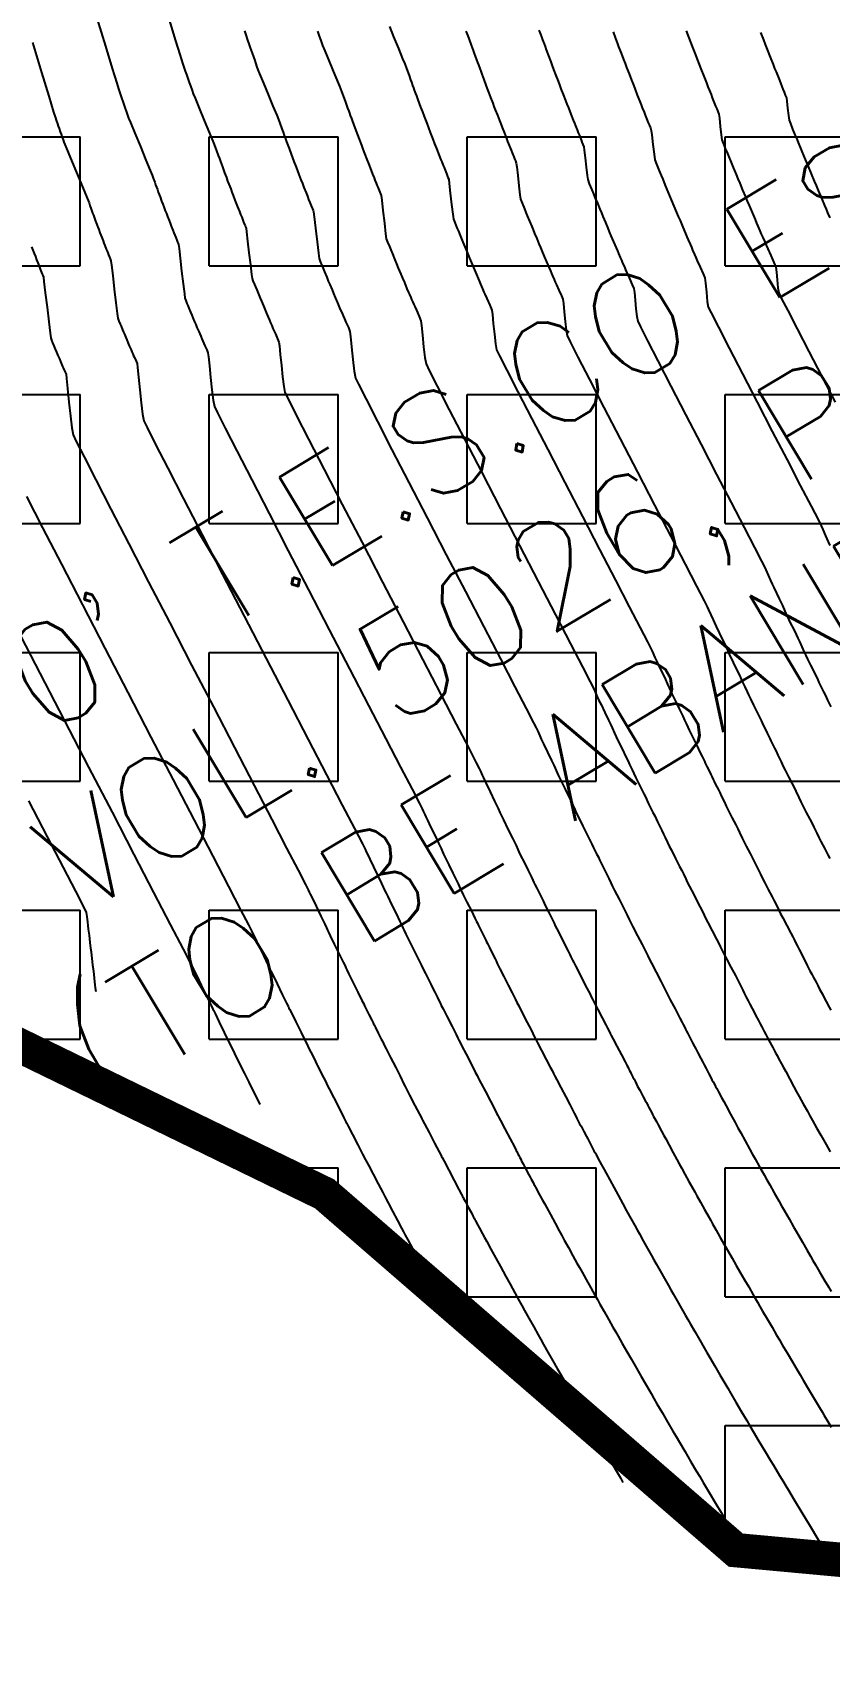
# Model space of a CAD drawing. Header units: feet. Extents: x 23 to 2149517, y -26 to 355304.
# Drawn here: x 2137437.8 to 2137484.2, y 340414.6 to 340509.5 of the extents above; entities that cross this region are included whole.
import ezdxf

# ---------------------------------------------------------------- set-up
doc = ezdxf.new("R2010")
doc.units = ezdxf.units.FT
doc.header["$MEASUREMENT"] = 0
for name, color, linetype in [('A-EC-CURLEX-MATTING', 6, 'Continuous'), ('A-EC-SILT-FENCE', 4, 'SILT_FENCE'), ('C-TOPO-MAJR-N', 7, 'Continuous'), ('C-TOPO-MINR-N', 2, 'Continuous'), ('xhpc023-pav$0$A-PV-BC', 2, 'Continuous'), ('xhpc023-pt$0$V-PROP-RWAY-N', 7, 'Continuous'), ('xhpc023-pt$0$xHPC007pt_PHASE1A$0$V-ADJC-E', 6, 'Continuous')]:
    doc.layers.add(name, color=color, linetype=linetype)
doc.styles.get("Standard").update_dxf_attribs({"font": 'arial.ttf'})
doc.styles.add('xhpc023-pt$0$L60', font='simplex', dxfattribs={"height": 6})
doc.linetypes.add('SILT_FENCE', pattern='A,0.5,-0.1,["SF",Standard,S=0.1,R=0,X=-0.1,Y=-0.05],-0.1', length=0.7)

# ---------------------------------------------------------------- blocks, each defined once
blk = doc.blocks.new('xhpc023-pav')
at = {"layer": 'xhpc023-pav$0$A-PV-BC'}
blk.add_arc((2138085.448, 340781.127), 618.5, 189.308696, 218.608714, dxfattribs=at)
blk = doc.blocks.new('xhpc023-pt')
at = {"layer": 'xhpc023-pt$0$V-PROP-RWAY-N'}
blk.add_arc((2138085.362, 340747.681), 625, 187.589997, 218.608714, dxfattribs=at)
at = {"layer": 'xhpc023-pt$0$xHPC007pt_PHASE1A$0$V-ADJC-E', "insert": (2137463.98, 340490.732), "char_height": 6, "width": 156.79737, "attachment_point": 2, "rotation": 30.92726, "style": 'xhpc023-pt$0$L60'}
blk.add_mtext("10' T.E.S.CO ESMT. \\PVOL. 5026, PG 99\\P(TO BE ABANDONED)", dxfattribs=at)

msp = doc.modelspace()

# ---------------------------------------------------------------- block references
at = {"layer": 'A-EC-CURLEX-MATTING'}
msp.add_blockref('xhpc023-pt', (0, 0), dxfattribs=at)

# ---------------------------------------------------------------- next in the draw order: hatches: boundary and pattern name
h = msp.add_hatch(dxfattribs=at)
h.set_pattern_fill('SQUARE', color=256, scale=60)
h.set_pattern_definition([(0, (-6.905, -4.04), (0, 7.5), [7.5, -7.5]), (90, (-6.905, -4.04), (-7.5, 5e-16), [7.5, -7.5])])
edge = h.paths.add_edge_path()
edge.add_arc((2138044.92, 340728.888), 582.55, 186.445842, 221.755021, ccw=False)
edge.add_arc((2136881.465, 340563.607), 593.06, 9.695913, 28.023751)
edge.add_line((2137404.99, 340842.248), (2137360.887, 340917.634))
edge.add_arc((2137447.708, 341046.588), 155.457, 211.20002, 236.04866, ccw=False)
edge.add_line((2137314.735, 340966.056), (2137301.641, 340964.695))
edge.add_line((2137301.641, 340964.695), (2137293.912, 340952.908))
edge.add_line((2137293.912, 340952.908), (2137303.613, 340937.493))
edge.add_line((2137303.613, 340937.493), (2137345.99, 340840.887))
edge.add_line((2137345.99, 340840.887), (2137331.35, 340808.337))
edge.add_line((2137331.35, 340808.337), (2137355.481, 340807.848))
edge.add_line((2137355.481, 340807.848), (2137372.696, 340756.316))
edge.add_line((2137372.696, 340756.316), (2137351.027, 340683.383))
edge.add_line((2137351.027, 340683.383), (2137357.983, 340661.33))
edge.add_line((2137357.983, 340661.33), (2137454.597, 340604.082))
edge.add_line((2137454.597, 340604.082), (2137415.547, 340530.507))
edge.add_line((2137415.547, 340530.507), (2137390.499, 340493.752))
edge.add_line((2137390.499, 340493.752), (2137422.027, 340493.4))
edge.add_line((2137422.027, 340493.4), (2137396.265, 340470.455))
edge.add_line((2137396.265, 340470.455), (2137454.81, 340441.952))
edge.add_line((2137454.81, 340441.952), (2137478.721, 340421.222))
edge.add_line((2137478.721, 340421.222), (2137537.813, 340413.158))
edge.add_line((2137537.813, 340413.158), (2137543.89, 340415.228))
edge.add_line((2137543.89, 340415.228), (2137550.004, 340414.643))
edge.add_line((2137550.004, 340414.643), (2137577.55, 340364.916))
edge.add_line((2137577.55, 340364.916), (2137601.618, 340330.661))
edge.add_line((2137601.618, 340330.661), (2137610.339, 340340.941))

# ---------------------------------------------------------------- next in the draw order: linework, layer by layer
msp.add_lwpolyline([(2137396.265, 340470.455), (2137454.81, 340441.952), (2137478.721, 340421.222), (2137537.813, 340413.158), (2137543.89, 340415.228), (2137550.004, 340414.643), (2137577.55, 340364.916), (2137601.618, 340330.661), (2137610.339, 340340.941, -0.155296), (2137466.053, 340663.489, 0.080141), (2137404.99, 340842.248)], format="xyb", dxfattribs=at)
at = {"layer": 'A-EC-SILT-FENCE', "const_width": 2}
msp.add_lwpolyline([(2137396.265, 340470.455), (2137454.81, 340441.952), (2137478.721, 340421.222), (2137550.004, 340414.643), (2137577.55, 340364.916), (2137601.618, 340330.661)], dxfattribs=at)
at = {"layer": 'C-TOPO-MAJR-N', "color": 7, "linetype": 'Continuous', "lineweight": -3}
for points, elevation in [([(2137458.576, 340509.883), (2137458.82, 340509.292), (2137459.106, 340508.602), (2137459.35, 340508.012), (2137459.469, 340507.721), (2137459.573, 340507.437), (2137459.72, 340507.027), (2137459.807, 340506.783), (2137459.856, 340506.648), (2137459.928, 340506.451), (2137459.978, 340506.316), (2137460.027, 340506.181), (2137460.1, 340505.983), (2137460.15, 340505.848), (2137460.24, 340505.607), (2137460.392, 340505.199), (2137460.498, 340504.916), (2137460.599, 340504.647), (2137460.748, 340504.254), (2137460.85, 340503.986), (2137460.954, 340503.718), (2137461.105, 340503.326), (2137461.208, 340503.058), (2137461.318, 340502.777), (2137461.477, 340502.372), (2137461.571, 340502.132), (2137461.624, 340501.999), (2137461.702, 340501.804), (2137461.755, 340501.67), (2137461.812, 340501.528), (2137461.893, 340501.324), (2137461.94, 340501.208), (2137461.984, 340501.1), (2137462.027, 340500.991), (2137462.056, 340500.751), (2137462.119, 340500.195), (2137462.196, 340499.528), (2137462.265, 340498.954), (2137462.303, 340498.678), (2137462.379, 340498.473), (2137462.503, 340498.176), (2137462.588, 340497.974), (2137462.692, 340497.721), (2137462.855, 340497.326), (2137462.967, 340497.053), (2137463.078, 340496.788), (2137463.24, 340496.4), (2137463.351, 340496.134), (2137463.469, 340495.856), (2137463.64, 340495.455), (2137463.741, 340495.217), (2137463.798, 340495.085), (2137463.881, 340494.891), (2137463.938, 340494.759), (2137463.995, 340494.627), (2137464.079, 340494.433), (2137464.136, 340494.301), (2137464.244, 340494.065), (2137464.423, 340493.667), (2137464.536, 340493.386), (2137464.57, 340493.125), (2137464.622, 340492.602), (2137464.686, 340491.978), (2137464.752, 340491.415), (2137464.812, 340491.075), (2137464.979, 340490.728), (2137465.408, 340489.882), (2137466.05, 340488.63), (2137466.858, 340487.061), (2137467.785, 340485.267), (2137468.783, 340483.34), (2137469.804, 340481.37), (2137470.8, 340479.45), (2137471.724, 340477.669), (2137472.529, 340476.119), (2137473.166, 340474.892), (2137473.588, 340474.079), (2137473.748, 340473.77), (2137473.857, 340473.526), (2137474.015, 340473.168), (2137474.124, 340472.923), (2137474.235, 340472.692), (2137474.433, 340472.284), (2137474.63, 340471.877), (2137474.741, 340471.646), (2137474.85, 340471.406), (2137475.008, 340471.054), (2137475.117, 340470.814), (2137475.23, 340470.581), (2137475.432, 340470.17), (2137475.634, 340469.758), (2137475.747, 340469.527), (2137475.855, 340469.291), (2137476.012, 340468.945), (2137476.121, 340468.709), (2137476.24, 340468.468), (2137476.453, 340468.04), (2137476.66, 340467.622), (2137476.765, 340467.412), (2137476.818, 340467.296), (2137476.897, 340467.126), (2137476.95, 340467.01), (2137477.041, 340466.829), (2137477.188, 340466.538), (2137477.278, 340466.356), (2137477.332, 340466.242), (2137477.41, 340466.073), (2137477.464, 340465.958), (2137477.551, 340465.784), (2137477.696, 340465.499), (2137477.795, 340465.302), (2137477.899, 340465.081), (2137478.057, 340464.745), (2137478.166, 340464.514), (2137478.286, 340464.278), (2137478.502, 340463.854), (2137478.719, 340463.43), (2137478.838, 340463.196), (2137478.945, 340462.973), (2137479.1, 340462.646), (2137479.207, 340462.423), (2137479.329, 340462.186), (2137479.55, 340461.758), (2137479.772, 340461.33), (2137479.893, 340461.094), (2137479.999, 340460.876), (2137480.154, 340460.555), (2137480.26, 340460.337), (2137480.384, 340460.099), (2137480.611, 340459.666), (2137480.838, 340459.234), (2137480.961, 340458.997), (2137481.066, 340458.783), (2137481.22, 340458.47), (2137481.326, 340458.256), (2137481.455, 340458.01), (2137481.693, 340457.562), (2137481.926, 340457.122), (2137482.041, 340456.905), (2137482.132, 340456.724), (2137482.222, 340456.542), (2137482.312, 340456.361), (2137482.403, 340456.179), (2137482.498, 340455.991), (2137482.658, 340455.674), (2137482.77, 340455.454), (2137482.878, 340455.243), (2137483.035, 340454.936), (2137483.141, 340454.73), (2137483.242, 340454.541), (2137483.391, 340454.264), (2137483.492, 340454.075), (2137483.598, 340453.871), (2137483.757, 340453.565), (2137483.866, 340453.356), (2137483.98, 340453.138), (2137484.146, 340452.824), (2137484.244, 340452.638)], 560), ([(2137437.819, 340508.947), (2137438.348, 340507.214), (2137438.771, 340505.829), (2137439.053, 340504.907), (2137439.158, 340504.564), (2137439.204, 340504.428), (2137439.273, 340504.228), (2137439.319, 340504.092), (2137439.367, 340503.956), (2137439.436, 340503.757), (2137439.483, 340503.621), (2137439.531, 340503.485), (2137439.601, 340503.287), (2137439.649, 340503.151), (2137439.764, 340502.872), (2137440.033, 340502.22), (2137440.379, 340501.382), (2137440.725, 340500.545), (2137440.994, 340499.893), (2137441.109, 340499.614), (2137441.161, 340499.47), (2137441.235, 340499.263), (2137441.278, 340499.145), (2137441.32, 340499.028), (2137441.363, 340498.911), (2137441.406, 340498.794), (2137441.449, 340498.678), (2137441.493, 340498.56), (2137441.569, 340498.355), (2137441.623, 340498.211), (2137441.674, 340498.077), (2137441.748, 340497.881), (2137441.799, 340497.746), (2137441.851, 340497.612), (2137441.926, 340497.416), (2137441.978, 340497.282), (2137442.034, 340497.14), (2137442.114, 340496.936), (2137442.16, 340496.819), (2137442.206, 340496.704), (2137442.252, 340496.588), (2137442.3, 340496.466), (2137442.344, 340496.358), (2137442.366, 340496.303), (2137442.388, 340496.249), (2137442.417, 340496.003), (2137442.488, 340495.393), (2137442.582, 340494.599), (2137442.676, 340493.801), (2137442.751, 340493.181), (2137442.784, 340492.917), (2137442.853, 340492.741), (2137442.927, 340492.565), (2137442.979, 340492.439), (2137443.061, 340492.241), (2137443.117, 340492.105), (2137443.172, 340491.972), (2137443.253, 340491.778), (2137443.309, 340491.645), (2137443.369, 340491.504), (2137443.454, 340491.302), (2137443.504, 340491.187), (2137443.553, 340491.072), (2137443.602, 340490.958), (2137443.652, 340490.843), (2137443.701, 340490.729), (2137443.754, 340490.614), (2137443.844, 340490.413), (2137443.901, 340490.271), (2137443.928, 340490.032), (2137443.983, 340489.473), (2137444.058, 340488.74), (2137444.142, 340487.977), (2137444.225, 340487.329), (2137444.298, 340486.94), (2137444.484, 340486.55), (2137444.961, 340485.605), (2137445.684, 340484.191), (2137446.608, 340482.393), (2137447.688, 340480.3), (2137448.879, 340477.996), (2137450.136, 340475.568), (2137451.415, 340473.101), (2137452.669, 340470.683), (2137453.854, 340468.399), (2137454.926, 340466.335), (2137455.838, 340464.577), (2137456.547, 340463.213), (2137457.007, 340462.327), (2137457.174, 340462.006), (2137457.255, 340461.824), (2137457.336, 340461.641), (2137457.435, 340461.436), (2137457.652, 340460.986), (2137457.909, 340460.455), (2137458.126, 340460.006), (2137458.225, 340459.802), (2137458.303, 340459.628), (2137458.381, 340459.455), (2137458.482, 340459.249), (2137458.704, 340458.795), (2137458.967, 340458.259), (2137459.189, 340457.806), (2137459.289, 340457.601), (2137459.364, 340457.437), (2137459.439, 340457.274), (2137459.543, 340457.064), (2137459.773, 340456.6), (2137460.044, 340456.054), (2137460.27, 340455.598), (2137460.367, 340455.404), (2137460.402, 340455.327), (2137460.438, 340455.25), (2137460.513, 340455.1), (2137460.674, 340454.778), (2137460.835, 340454.457), (2137460.91, 340454.307), (2137460.945, 340454.233), (2137460.98, 340454.158), (2137461.054, 340454.011), (2137461.214, 340453.695), (2137461.376, 340453.373), (2137461.457, 340453.211), (2137461.525, 340453.067), (2137461.593, 340452.923), (2137461.699, 340452.715), (2137461.937, 340452.248), (2137462.219, 340451.695), (2137462.457, 340451.229), (2137462.562, 340451.022), (2137462.626, 340450.889), (2137462.69, 340450.755), (2137462.797, 340450.546), (2137463.041, 340450.074), (2137463.329, 340449.515), (2137463.572, 340449.044), (2137463.679, 340448.838), (2137463.739, 340448.714), (2137463.799, 340448.59), (2137463.908, 340448.381), (2137464.158, 340447.904), (2137464.453, 340447.339), (2137464.702, 340446.864), (2137464.81, 340446.657), (2137464.866, 340446.543), (2137464.922, 340446.43), (2137465.033, 340446.219), (2137465.29, 340445.735), (2137465.593, 340445.162), (2137465.847, 340444.682), (2137465.955, 340444.48), (2137465.98, 340444.428), (2137466.006, 340444.377), (2137466.031, 340444.325), (2137466.057, 340444.274), (2137466.106, 340444.177), (2137466.161, 340444.069), (2137466.214, 340443.966), (2137466.266, 340443.863), (2137466.348, 340443.71), (2137466.52, 340443.389), (2137466.692, 340443.069), (2137466.774, 340442.916), (2137466.825, 340442.817), (2137466.877, 340442.717), (2137466.932, 340442.613), (2137466.981, 340442.519), (2137467.008, 340442.469), (2137467.034, 340442.42), (2137467.061, 340442.37), (2137467.087, 340442.321), (2137467.158, 340442.19), (2137467.315, 340441.899), (2137467.484, 340441.585), (2137467.59, 340441.387), (2137467.709, 340441.17), (2137467.938, 340440.749), (2137468.209, 340440.251), (2137468.454, 340439.8), (2137468.605, 340439.523), (2137468.751, 340439.258), (2137468.986, 340438.831), (2137469.25, 340438.351), (2137469.486, 340437.925), (2137469.632, 340437.66), (2137469.78, 340437.395), (2137470.017, 340436.969), (2137470.285, 340436.49), (2137470.523, 340436.064), (2137470.671, 340435.799), (2137470.82, 340435.535), (2137471.06, 340435.109), (2137471.331, 340434.63), (2137471.572, 340434.204), (2137471.722, 340433.94), (2137471.873, 340433.675), (2137472.116, 340433.25), (2137472.39, 340432.771), (2137472.633, 340432.346), (2137472.785, 340432.081), (2137472.947, 340431.801), (2137473.216, 340431.335), (2137473.521, 340430.807), (2137473.793, 340430.335), (2137473.962, 340430.043), (2137474.14, 340429.737), (2137474.435, 340429.231), (2137474.77, 340428.657), (2137475.068, 340428.146), (2137475.253, 340427.828), (2137475.445, 340427.503), (2137475.758, 340426.971), (2137476.112, 340426.368), (2137476.428, 340425.833), (2137476.624, 340425.5), (2137476.832, 340425.15), (2137477.171, 340424.58), (2137477.547, 340423.948), (2137477.865, 340423.414), (2137478.03, 340423.137)], 555), ([(2137480.169, 340509.529), (2137480.334, 340509.103), (2137480.438, 340508.834), (2137480.549, 340508.552), (2137480.724, 340508.105), (2137480.893, 340507.675), (2137480.983, 340507.445), (2137481.062, 340507.245), (2137481.178, 340506.952), (2137481.258, 340506.752), (2137481.342, 340506.541), (2137481.464, 340506.238), (2137481.535, 340506.059), (2137481.603, 340505.896), (2137481.667, 340505.732), (2137481.69, 340505.532), (2137481.734, 340505.123), (2137481.783, 340504.696), (2137481.821, 340504.439), (2137481.896, 340504.232), (2137482.028, 340503.909), (2137482.164, 340503.586), (2137482.249, 340503.382), (2137482.352, 340503.133), (2137482.527, 340502.708), (2137482.705, 340502.275), (2137482.818, 340502.002), (2137482.929, 340501.735), (2137483.105, 340501.313), (2137483.282, 340500.89), (2137483.394, 340500.624), (2137483.512, 340500.344), (2137483.7, 340499.901), (2137483.881, 340499.475), (2137483.978, 340499.248), (2137484.063, 340499.049), (2137484.188, 340498.759)], 565)]:
    msp.add_lwpolyline(points, dxfattribs=dict(at, elevation=elevation))
at = {"layer": 'C-TOPO-MINR-N', "color": 2, "linetype": 'Continuous', "lineweight": -3}
for points, elevation in [([(2137441.562, 340510.372), (2137442.059, 340508.745), (2137442.457, 340507.444), (2137442.722, 340506.577), (2137442.821, 340506.251), (2137442.877, 340506.087), (2137442.959, 340505.848), (2137443.015, 340505.684), (2137443.072, 340505.521), (2137443.155, 340505.282), (2137443.212, 340505.119), (2137443.269, 340504.956), (2137443.353, 340504.718), (2137443.411, 340504.556), (2137443.52, 340504.289), (2137443.772, 340503.678), (2137444.096, 340502.895), (2137444.419, 340502.113), (2137444.671, 340501.502), (2137444.781, 340501.235), (2137444.843, 340501.064), (2137444.932, 340500.817), (2137444.984, 340500.673), (2137445.035, 340500.532), (2137445.086, 340500.392), (2137445.138, 340500.252), (2137445.189, 340500.112), (2137445.243, 340499.968), (2137445.334, 340499.723), (2137445.398, 340499.552), (2137445.459, 340499.391), (2137445.548, 340499.155), (2137445.61, 340498.994), (2137445.671, 340498.833), (2137445.762, 340498.598), (2137445.824, 340498.438), (2137445.891, 340498.268), (2137445.986, 340498.024), (2137446.042, 340497.882), (2137446.097, 340497.743), (2137446.152, 340497.605), (2137446.211, 340497.457), (2137446.263, 340497.328), (2137446.29, 340497.262), (2137446.316, 340497.197), (2137446.343, 340496.967), (2137446.41, 340496.396), (2137446.497, 340495.652), (2137446.585, 340494.904), (2137446.655, 340494.321), (2137446.688, 340494.069), (2137446.734, 340493.946), (2137446.808, 340493.768), (2137446.86, 340493.647), (2137446.922, 340493.495), (2137447.019, 340493.258), (2137447.087, 340493.095), (2137447.153, 340492.935), (2137447.251, 340492.702), (2137447.317, 340492.543), (2137447.389, 340492.375), (2137447.491, 340492.134), (2137447.551, 340491.993), (2137447.61, 340491.855), (2137447.669, 340491.718), (2137447.729, 340491.581), (2137447.788, 340491.443), (2137447.852, 340491.303), (2137447.96, 340491.063), (2137448.028, 340490.894), (2137448.055, 340490.664), (2137448.107, 340490.138), (2137448.177, 340489.45), (2137448.255, 340488.737), (2137448.333, 340488.131), (2137448.401, 340487.767), (2137448.576, 340487.401), (2137449.023, 340486.514), (2137449.702, 340485.187), (2137450.569, 340483.501), (2137451.582, 340481.537), (2137452.7, 340479.375), (2137453.879, 340477.096), (2137455.079, 340474.781), (2137456.256, 340472.511), (2137457.369, 340470.367), (2137458.375, 340468.429), (2137459.232, 340466.779), (2137459.898, 340465.496), (2137460.331, 340464.663), (2137460.489, 340464.359), (2137460.548, 340464.226), (2137460.634, 340464.031), (2137460.694, 340463.897), (2137460.789, 340463.7), (2137460.992, 340463.28), (2137461.231, 340462.786), (2137461.433, 340462.367), (2137461.528, 340462.171), (2137461.586, 340462.042), (2137461.67, 340461.855), (2137461.728, 340461.727), (2137461.825, 340461.529), (2137462.032, 340461.105), (2137462.277, 340460.606), (2137462.484, 340460.183), (2137462.581, 340459.986), (2137462.637, 340459.863), (2137462.719, 340459.684), (2137462.775, 340459.561), (2137462.875, 340459.358), (2137463.091, 340458.924), (2137463.344, 340458.415), (2137463.555, 340457.99), (2137463.646, 340457.806), (2137463.693, 340457.704), (2137463.74, 340457.602), (2137463.857, 340457.369), (2137464.067, 340456.95), (2137464.184, 340456.717), (2137464.23, 340456.618), (2137464.277, 340456.518), (2137464.391, 340456.292), (2137464.599, 340455.879), (2137464.725, 340455.629), (2137464.778, 340455.517), (2137464.855, 340455.353), (2137464.908, 340455.241), (2137465.01, 340455.041), (2137465.232, 340454.605), (2137465.494, 340454.092), (2137465.715, 340453.657), (2137465.817, 340453.457), (2137465.905, 340453.273), (2137465.993, 340453.088), (2137466.097, 340452.887), (2137466.324, 340452.447), (2137466.592, 340451.928), (2137466.819, 340451.489), (2137466.922, 340451.289), (2137467.007, 340451.114), (2137467.091, 340450.939), (2137467.197, 340450.737), (2137467.429, 340450.293), (2137467.703, 340449.769), (2137467.935, 340449.326), (2137468.04, 340449.125), (2137468.121, 340448.96), (2137468.202, 340448.795), (2137468.311, 340448.589), (2137468.552, 340448.135), (2137468.835, 340447.601), (2137469.071, 340447.155), (2137469.172, 340446.965), (2137469.21, 340446.887), (2137469.249, 340446.81), (2137469.288, 340446.732), (2137469.326, 340446.655), (2137469.399, 340446.512), (2137469.483, 340446.346), (2137469.562, 340446.191), (2137469.641, 340446.037), (2137469.722, 340445.886), (2137469.879, 340445.592), (2137470.037, 340445.298), (2137470.117, 340445.148), (2137470.196, 340444.996), (2137470.275, 340444.845), (2137470.36, 340444.683), (2137470.434, 340444.543), (2137470.474, 340444.467), (2137470.514, 340444.392), (2137470.555, 340444.316), (2137470.595, 340444.241), (2137470.706, 340444.035), (2137470.918, 340443.642), (2137471.067, 340443.365), (2137471.178, 340443.161), (2137471.393, 340442.766), (2137471.647, 340442.298), (2137471.878, 340441.876), (2137472.019, 340441.616), (2137472.156, 340441.367), (2137472.376, 340440.967), (2137472.625, 340440.517), (2137472.845, 340440.117), (2137472.983, 340439.868), (2137473.121, 340439.62), (2137473.344, 340439.22), (2137473.595, 340438.771), (2137473.818, 340438.371), (2137473.957, 340438.123), (2137474.097, 340437.874), (2137474.323, 340437.475), (2137474.577, 340437.026), (2137474.802, 340436.626), (2137474.943, 340436.378), (2137475.085, 340436.13), (2137475.313, 340435.731), (2137475.57, 340435.282), (2137475.798, 340434.883), (2137475.941, 340434.635), (2137476.092, 340434.371), (2137476.344, 340433.935), (2137476.631, 340433.439), (2137476.886, 340432.997), (2137477.045, 340432.723), (2137477.212, 340432.435), (2137477.488, 340431.961), (2137477.802, 340431.422), (2137478.082, 340430.943), (2137478.256, 340430.645), (2137478.436, 340430.339), (2137478.729, 340429.84), (2137479.062, 340429.275), (2137479.358, 340428.773), (2137479.542, 340428.461), (2137479.742, 340428.125), (2137480.071, 340427.572), (2137480.437, 340426.956), (2137480.748, 340426.433), (2137480.91, 340426.161), (2137481.049, 340425.929), (2137481.269, 340425.563), (2137481.488, 340425.196), (2137481.627, 340424.965), (2137481.784, 340424.704), (2137482.124, 340424.143), (2137482.57, 340423.405), (2137483.048, 340422.615), (2137483.483, 340421.896), (2137483.749, 340421.457), (2137483.875, 340421.248), (2137483.916, 340421.181), (2137483.921, 340421.172), (2137483.922, 340421.171), (2137483.925, 340421.166), (2137483.927, 340421.163)], 556), ([(2137445.77, 340510.276), (2137446.142, 340509.059), (2137446.39, 340508.246), (2137446.485, 340507.939), (2137446.549, 340507.747), (2137446.645, 340507.468), (2137446.711, 340507.277), (2137446.777, 340507.086), (2137446.874, 340506.808), (2137446.94, 340506.618), (2137447.007, 340506.427), (2137447.104, 340506.15), (2137447.173, 340505.96), (2137447.277, 340505.706), (2137447.512, 340505.136), (2137447.813, 340504.408), (2137448.114, 340503.68), (2137448.349, 340503.111), (2137448.453, 340502.857), (2137448.526, 340502.658), (2137448.628, 340502.371), (2137448.689, 340502.2), (2137448.749, 340502.037), (2137448.809, 340501.873), (2137448.869, 340501.709), (2137448.929, 340501.546), (2137448.992, 340501.377), (2137449.099, 340501.091), (2137449.173, 340500.893), (2137449.244, 340500.705), (2137449.348, 340500.43), (2137449.42, 340500.242), (2137449.492, 340500.054), (2137449.598, 340499.78), (2137449.67, 340499.593), (2137449.747, 340499.396), (2137449.858, 340499.113), (2137449.924, 340498.945), (2137449.989, 340498.783), (2137450.053, 340498.621), (2137450.122, 340498.447), (2137450.182, 340498.298), (2137450.213, 340498.222), (2137450.244, 340498.145), (2137450.269, 340497.93), (2137450.331, 340497.398), (2137450.412, 340496.705), (2137450.494, 340496.007), (2137450.56, 340495.461), (2137450.592, 340495.222), (2137450.645, 340495.078), (2137450.732, 340494.87), (2137450.792, 340494.729), (2137450.865, 340494.551), (2137450.978, 340494.275), (2137451.057, 340494.084), (2137451.134, 340493.898), (2137451.248, 340493.627), (2137451.326, 340493.441), (2137451.408, 340493.246), (2137451.528, 340492.965), (2137451.599, 340492.799), (2137451.667, 340492.639), (2137451.736, 340492.478), (2137451.806, 340492.318), (2137451.875, 340492.158), (2137451.951, 340491.993), (2137452.076, 340491.713), (2137452.155, 340491.517), (2137452.182, 340491.296), (2137452.231, 340490.802), (2137452.296, 340490.161), (2137452.368, 340489.496), (2137452.44, 340488.933), (2137452.504, 340488.594), (2137452.689, 340488.208), (2137453.163, 340487.27), (2137453.879, 340485.872), (2137454.787, 340484.107), (2137455.839, 340482.069), (2137456.987, 340479.85), (2137458.183, 340477.542), (2137459.377, 340475.239), (2137460.521, 340473.033), (2137461.568, 340471.017), (2137462.467, 340469.285), (2137463.172, 340467.928), (2137463.634, 340467.039), (2137463.803, 340466.712), (2137463.876, 340466.551), (2137463.98, 340466.315), (2137464.051, 340466.154), (2137464.183, 340465.881), (2137464.442, 340465.346), (2137464.7, 340464.812), (2137464.831, 340464.54), (2137464.902, 340464.383), (2137465.004, 340464.155), (2137465.075, 340463.999), (2137465.209, 340463.724), (2137465.474, 340463.184), (2137465.738, 340462.645), (2137465.872, 340462.371), (2137465.941, 340462.22), (2137466.042, 340461.999), (2137466.112, 340461.848), (2137466.208, 340461.653), (2137466.409, 340461.249), (2137466.643, 340460.777), (2137466.839, 340460.382), (2137466.926, 340460.207), (2137466.984, 340460.081), (2137467.043, 340459.954), (2137467.153, 340459.733), (2137467.347, 340459.347), (2137467.457, 340459.127), (2137467.515, 340459.003), (2137467.573, 340458.878), (2137467.681, 340458.665), (2137467.873, 340458.286), (2137467.992, 340458.047), (2137468.059, 340457.907), (2137468.156, 340457.7), (2137468.222, 340457.559), (2137468.32, 340457.367), (2137468.526, 340456.962), (2137468.769, 340456.487), (2137468.975, 340456.083), (2137469.072, 340455.892), (2137469.137, 340455.756), (2137469.232, 340455.558), (2137469.297, 340455.422), (2137469.396, 340455.229), (2137469.607, 340454.82), (2137469.855, 340454.34), (2137470.066, 340453.932), (2137470.165, 340453.74), (2137470.228, 340453.61), (2137470.32, 340453.419), (2137470.384, 340453.289), (2137470.485, 340453.095), (2137470.7, 340452.683), (2137470.954, 340452.197), (2137471.17, 340451.786), (2137471.27, 340451.593), (2137471.332, 340451.468), (2137471.422, 340451.285), (2137471.483, 340451.16), (2137471.588, 340450.962), (2137471.812, 340450.539), (2137472.074, 340450.044), (2137472.294, 340449.629), (2137472.389, 340449.45), (2137472.441, 340449.346), (2137472.492, 340449.243), (2137472.544, 340449.139), (2137472.596, 340449.036), (2137472.648, 340448.933), (2137472.74, 340448.75), (2137472.804, 340448.623), (2137472.865, 340448.504), (2137472.955, 340448.329), (2137473.016, 340448.21), (2137473.138, 340447.982), (2137473.339, 340447.607), (2137473.461, 340447.379), (2137473.522, 340447.262), (2137473.611, 340447.09), (2137473.672, 340446.973), (2137473.738, 340446.848), (2137473.833, 340446.668), (2137473.887, 340446.567), (2137473.941, 340446.465), (2137473.995, 340446.363), (2137474.049, 340446.262), (2137474.103, 340446.16), (2137474.209, 340445.964), (2137474.406, 340445.599), (2137474.544, 340445.343), (2137474.648, 340445.152), (2137474.849, 340444.783), (2137475.086, 340444.346), (2137475.301, 340443.952), (2137475.434, 340443.709), (2137475.561, 340443.476), (2137475.767, 340443.103), (2137475.999, 340442.682), (2137476.205, 340442.309), (2137476.333, 340442.077), (2137476.462, 340441.845), (2137476.671, 340441.471), (2137476.905, 340441.051), (2137477.114, 340440.678), (2137477.243, 340440.446), (2137477.374, 340440.214), (2137477.585, 340439.841), (2137477.822, 340439.421), (2137478.033, 340439.049), (2137478.164, 340438.817), (2137478.297, 340438.585), (2137478.51, 340438.212), (2137478.75, 340437.793), (2137478.963, 340437.42), (2137479.096, 340437.188), (2137479.238, 340436.942), (2137479.473, 340436.534), (2137479.741, 340436.071), (2137479.979, 340435.658), (2137480.128, 340435.402), (2137480.284, 340435.134), (2137480.542, 340434.691), (2137480.835, 340434.188), (2137481.096, 340433.74), (2137481.259, 340433.461), (2137481.426, 340433.176), (2137481.701, 340432.71), (2137482.012, 340432.182), (2137482.288, 340431.713), (2137482.46, 340431.421), (2137482.646, 340431.108), (2137482.954, 340430.591), (2137483.296, 340430.016), (2137483.586, 340429.528), (2137483.738, 340429.273), (2137483.868, 340429.057), (2137484.073, 340428.714), (2137484.278, 340428.372)], 557), ([(2137450.148, 340509.626), (2137450.222, 340509.407), (2137450.331, 340509.088), (2137450.406, 340508.87), (2137450.482, 340508.652), (2137450.592, 340508.334), (2137450.668, 340508.116), (2137450.744, 340507.899), (2137450.856, 340507.581), (2137450.934, 340507.365), (2137451.033, 340507.123), (2137451.251, 340506.594), (2137451.53, 340505.921), (2137451.808, 340505.248), (2137452.026, 340504.719), (2137452.125, 340504.478), (2137452.208, 340504.251), (2137452.326, 340503.923), (2137452.395, 340503.728), (2137452.464, 340503.541), (2137452.532, 340503.354), (2137452.601, 340503.167), (2137452.67, 340502.98), (2137452.742, 340502.787), (2137452.863, 340502.461), (2137452.948, 340502.234), (2137453.029, 340502.019), (2137453.148, 340501.705), (2137453.23, 340501.49), (2137453.312, 340501.276), (2137453.433, 340500.962), (2137453.516, 340500.748), (2137453.604, 340500.523), (2137453.731, 340500.199), (2137453.807, 340500.007), (2137453.88, 340499.822), (2137453.953, 340499.637), (2137454.033, 340499.439), (2137454.101, 340499.268), (2137454.137, 340499.181), (2137454.171, 340499.094), (2137454.205, 340498.813), (2137454.281, 340498.153), (2137454.374, 340497.361), (2137454.454, 340496.685), (2137454.495, 340496.374), (2137454.557, 340496.21), (2137454.656, 340495.972), (2137454.724, 340495.81), (2137454.807, 340495.608), (2137454.937, 340495.292), (2137455.027, 340495.074), (2137455.116, 340494.862), (2137455.245, 340494.551), (2137455.334, 340494.339), (2137455.429, 340494.116), (2137455.565, 340493.795), (2137455.646, 340493.605), (2137455.725, 340493.422), (2137455.803, 340493.239), (2137455.883, 340493.055), (2137455.962, 340492.872), (2137456.048, 340492.683), (2137456.192, 340492.365), (2137456.282, 340492.14), (2137456.317, 340491.852), (2137456.378, 340491.238), (2137456.455, 340490.497), (2137456.535, 340489.826), (2137456.606, 340489.421), (2137456.778, 340489.062), (2137457.22, 340488.19), (2137457.885, 340486.891), (2137458.729, 340485.25), (2137459.707, 340483.355), (2137460.775, 340481.292), (2137461.886, 340479.146), (2137462.997, 340477.005), (2137464.061, 340474.953), (2137465.035, 340473.078), (2137465.872, 340471.465), (2137466.528, 340470.201), (2137466.959, 340469.372), (2137467.118, 340469.065), (2137467.203, 340468.876), (2137467.325, 340468.599), (2137467.409, 340468.41), (2137467.534, 340468.151), (2137467.772, 340467.659), (2137468.01, 340467.167), (2137468.134, 340466.908), (2137468.218, 340466.724), (2137468.339, 340466.455), (2137468.422, 340466.27), (2137468.549, 340466.01), (2137468.793, 340465.513), (2137469.037, 340465.016), (2137469.164, 340464.757), (2137469.246, 340464.577), (2137469.366, 340464.314), (2137469.448, 340464.135), (2137469.58, 340463.867), (2137469.834, 340463.356), (2137470.084, 340462.853), (2137470.205, 340462.609), (2137470.275, 340462.458), (2137470.345, 340462.306), (2137470.45, 340462.098), (2137470.627, 340461.745), (2137470.731, 340461.537), (2137470.801, 340461.388), (2137470.87, 340461.238), (2137470.971, 340461.038), (2137471.146, 340460.692), (2137471.26, 340460.466), (2137471.34, 340460.296), (2137471.457, 340460.047), (2137471.537, 340459.878), (2137471.671, 340459.613), (2137471.933, 340459.101), (2137472.193, 340458.59), (2137472.327, 340458.326), (2137472.406, 340458.162), (2137472.521, 340457.92), (2137472.6, 340457.756), (2137472.737, 340457.49), (2137473.004, 340456.973), (2137473.271, 340456.456), (2137473.408, 340456.192), (2137473.485, 340456.032), (2137473.598, 340455.798), (2137473.676, 340455.638), (2137473.815, 340455.371), (2137474.089, 340454.849), (2137474.362, 340454.327), (2137474.501, 340454.061), (2137474.577, 340453.906), (2137474.688, 340453.68), (2137474.764, 340453.525), (2137474.909, 340453.251), (2137475.193, 340452.715), (2137475.473, 340452.186), (2137475.606, 340451.935), (2137475.671, 340451.805), (2137475.735, 340451.676), (2137475.8, 340451.546), (2137475.865, 340451.417), (2137475.931, 340451.285), (2137476.046, 340451.058), (2137476.126, 340450.9), (2137476.203, 340450.751), (2137476.314, 340450.533), (2137476.391, 340450.384), (2137476.506, 340450.168), (2137476.69, 340449.826), (2137476.805, 340449.611), (2137476.882, 340449.464), (2137476.993, 340449.248), (2137477.07, 340449.101), (2137477.152, 340448.945), (2137477.27, 340448.721), (2137477.339, 340448.59), (2137477.407, 340448.463), (2137477.475, 340448.335), (2137477.543, 340448.208), (2137477.611, 340448.08), (2137477.713, 340447.893), (2137477.894, 340447.556), (2137478.021, 340447.32), (2137478.158, 340447.069), (2137478.414, 340446.599), (2137478.68, 340446.11), (2137478.848, 340445.802), (2137479.009, 340445.508), (2137479.265, 340445.043), (2137479.522, 340444.579), (2137479.684, 340444.285), (2137479.847, 340443.991), (2137480.106, 340443.527), (2137480.366, 340443.063), (2137480.53, 340442.769), (2137480.695, 340442.476), (2137480.957, 340442.012), (2137481.219, 340441.548), (2137481.386, 340441.255), (2137481.553, 340440.962), (2137481.818, 340440.498), (2137482.084, 340440.035), (2137482.252, 340439.742), (2137482.383, 340439.513), (2137482.602, 340439.134), (2137482.851, 340438.703), (2137483.072, 340438.32), (2137483.21, 340438.082), (2137483.355, 340437.832), (2137483.595, 340437.42), (2137483.868, 340436.953), (2137484.111, 340436.536), (2137484.262, 340436.278)], 558), ([(2137454.397, 340509.614), (2137454.482, 340509.37), (2137454.608, 340509.013), (2137454.696, 340508.769), (2137454.823, 340508.459), (2137455.09, 340507.813), (2137455.403, 340507.055), (2137455.67, 340506.409), (2137455.797, 340506.1), (2137455.891, 340505.844), (2137456.023, 340505.475), (2137456.101, 340505.256), (2137456.145, 340505.134), (2137456.21, 340504.956), (2137456.255, 340504.835), (2137456.3, 340504.713), (2137456.365, 340504.536), (2137456.41, 340504.414), (2137456.491, 340504.197), (2137456.627, 340503.83), (2137456.723, 340503.575), (2137456.814, 340503.333), (2137456.948, 340502.98), (2137457.04, 340502.738), (2137457.133, 340502.497), (2137457.269, 340502.144), (2137457.362, 340501.903), (2137457.461, 340501.65), (2137457.604, 340501.286), (2137457.689, 340501.07), (2137457.737, 340500.95), (2137457.806, 340500.774), (2137457.854, 340500.654), (2137457.906, 340500.525), (2137457.979, 340500.341), (2137458.02, 340500.238), (2137458.061, 340500.14), (2137458.099, 340500.042), (2137458.13, 340499.782), (2137458.2, 340499.174), (2137458.285, 340498.444), (2137458.36, 340497.819), (2137458.399, 340497.526), (2137458.468, 340497.341), (2137458.579, 340497.074), (2137458.656, 340496.892), (2137458.75, 340496.664), (2137458.896, 340496.309), (2137458.997, 340496.064), (2137459.097, 340495.825), (2137459.243, 340495.475), (2137459.343, 340495.237), (2137459.449, 340494.986), (2137459.602, 340494.625), (2137459.693, 340494.411), (2137459.745, 340494.292), (2137459.819, 340494.118), (2137459.871, 340493.999), (2137459.922, 340493.88), (2137459.997, 340493.706), (2137460.049, 340493.587), (2137460.146, 340493.374), (2137460.307, 340493.016), (2137460.409, 340492.763), (2137460.443, 340492.488), (2137460.5, 340491.92), (2137460.57, 340491.238), (2137460.643, 340490.62), (2137460.709, 340490.248), (2137460.891, 340489.87), (2137461.358, 340488.949), (2137462.058, 340487.584), (2137462.938, 340485.876), (2137463.947, 340483.922), (2137465.034, 340481.823), (2137466.145, 340479.679), (2137467.23, 340477.588), (2137468.236, 340475.65), (2137469.111, 340473.964), (2137469.803, 340472.631), (2137470.261, 340471.749), (2137470.433, 340471.417), (2137470.53, 340471.201), (2137470.67, 340470.883), (2137470.767, 340470.667), (2137470.884, 340470.421), (2137471.102, 340469.971), (2137471.32, 340469.522), (2137471.438, 340469.277), (2137471.534, 340469.065), (2137471.673, 340468.754), (2137471.769, 340468.542), (2137471.889, 340468.296), (2137472.112, 340467.841), (2137472.335, 340467.387), (2137472.455, 340467.142), (2137472.55, 340466.934), (2137472.689, 340466.63), (2137472.785, 340466.422), (2137472.91, 340466.168), (2137473.143, 340465.698), (2137473.372, 340465.237), (2137473.485, 340465.011), (2137473.566, 340464.834), (2137473.648, 340464.658), (2137473.745, 340464.463), (2137473.907, 340464.141), (2137474.005, 340463.947), (2137474.086, 340463.772), (2137474.167, 340463.598), (2137474.26, 340463.413), (2137474.419, 340463.099), (2137474.527, 340462.884), (2137474.621, 340462.685), (2137474.758, 340462.394), (2137474.852, 340462.196), (2137474.979, 340461.946), (2137475.217, 340461.478), (2137475.456, 340461.01), (2137475.583, 340460.761), (2137475.676, 340460.567), (2137475.811, 340460.283), (2137475.904, 340460.089), (2137476.033, 340459.838), (2137476.277, 340459.365), (2137476.522, 340458.893), (2137476.65, 340458.643), (2137476.742, 340458.454), (2137476.876, 340458.177), (2137476.968, 340457.988), (2137477.1, 340457.735), (2137477.35, 340457.258), (2137477.6, 340456.781), (2137477.731, 340456.529), (2137477.822, 340456.345), (2137477.954, 340456.075), (2137478.045, 340455.891), (2137478.182, 340455.631), (2137478.443, 340455.139), (2137478.699, 340454.655), (2137478.824, 340454.42), (2137478.901, 340454.264), (2137478.978, 340454.109), (2137479.056, 340453.954), (2137479.134, 340453.798), (2137479.215, 340453.637), (2137479.352, 340453.366), (2137479.448, 340453.177), (2137479.54, 340452.998), (2137479.674, 340452.736), (2137479.766, 340452.557), (2137479.875, 340452.353), (2137480.04, 340452.046), (2137480.148, 340451.843), (2137480.241, 340451.666), (2137480.376, 340451.406), (2137480.468, 340451.228), (2137480.566, 340451.042), (2137480.708, 340450.773), (2137480.792, 340450.614), (2137480.873, 340450.461), (2137480.955, 340450.307), (2137481.037, 340450.154), (2137481.12, 340450), (2137481.216, 340449.821), (2137481.382, 340449.513), (2137481.498, 340449.298), (2137481.624, 340449.066), (2137481.861, 340448.631), (2137482.106, 340448.18), (2137482.262, 340447.895), (2137482.411, 340447.623), (2137482.648, 340447.194), (2137482.884, 340446.765), (2137483.034, 340446.493), (2137483.185, 340446.222), (2137483.425, 340445.793), (2137483.664, 340445.364), (2137483.816, 340445.093), (2137483.969, 340444.822), (2137484.211, 340444.393)], 559), ([(2137463.03, 340509.614), (2137463.141, 340509.342), (2137463.218, 340509.133), (2137463.337, 340508.801), (2137463.452, 340508.482), (2137463.513, 340508.311), (2137463.567, 340508.162), (2137463.646, 340507.945), (2137463.701, 340507.796), (2137463.755, 340507.648), (2137463.835, 340507.431), (2137463.89, 340507.283), (2137463.953, 340507.113), (2137464.072, 340506.795), (2137464.195, 340506.465), (2137464.273, 340506.257), (2137464.347, 340506.059), (2137464.466, 340505.745), (2137464.585, 340505.432), (2137464.661, 340505.234), (2137464.737, 340505.036), (2137464.857, 340504.723), (2137464.978, 340504.411), (2137465.054, 340504.213), (2137465.135, 340504.006), (2137465.264, 340503.678), (2137465.387, 340503.363), (2137465.454, 340503.195), (2137465.512, 340503.048), (2137465.597, 340502.833), (2137465.655, 340502.686), (2137465.718, 340502.53), (2137465.808, 340502.306), (2137465.859, 340502.179), (2137465.908, 340502.059), (2137465.955, 340501.939), (2137465.981, 340501.72), (2137466.038, 340501.216), (2137466.108, 340500.611), (2137466.17, 340500.088), (2137466.206, 340499.83), (2137466.291, 340499.605), (2137466.427, 340499.278), (2137466.521, 340499.055), (2137466.596, 340498.873), (2137466.724, 340498.561), (2137466.855, 340498.244), (2137466.937, 340498.043), (2137467.019, 340497.847), (2137467.148, 340497.538), (2137467.278, 340497.228), (2137467.36, 340497.032), (2137467.447, 340496.827), (2137467.585, 340496.503), (2137467.717, 340496.19), (2137467.788, 340496.023), (2137467.851, 340495.878), (2137467.942, 340495.665), (2137468.005, 340495.519), (2137468.068, 340495.374), (2137468.16, 340495.161), (2137468.223, 340495.016), (2137468.299, 340494.85), (2137468.44, 340494.54), (2137468.583, 340494.216), (2137468.663, 340494.009), (2137468.696, 340493.762), (2137468.745, 340493.284), (2137468.802, 340492.718), (2137468.861, 340492.21), (2137468.914, 340491.902), (2137469.091, 340491.538), (2137469.542, 340490.649), (2137470.214, 340489.341), (2137471.05, 340487.72), (2137471.996, 340485.891), (2137472.997, 340483.959), (2137473.997, 340482.03), (2137474.942, 340480.21), (2137475.776, 340478.603), (2137476.444, 340477.316), (2137476.891, 340476.454), (2137477.062, 340476.123), (2137477.145, 340475.941), (2137477.273, 340475.651), (2137477.4, 340475.362), (2137477.482, 340475.179), (2137477.586, 340474.962), (2137477.763, 340474.597), (2137477.94, 340474.232), (2137478.044, 340474.015), (2137478.126, 340473.835), (2137478.254, 340473.55), (2137478.382, 340473.265), (2137478.464, 340473.085), (2137478.57, 340472.867), (2137478.751, 340472.498), (2137478.932, 340472.13), (2137479.038, 340471.912), (2137479.12, 340471.735), (2137479.248, 340471.454), (2137479.376, 340471.173), (2137479.457, 340470.996), (2137479.569, 340470.769), (2137479.762, 340470.382), (2137479.949, 340470.007), (2137480.044, 340469.814), (2137480.105, 340469.684), (2137480.192, 340469.493), (2137480.253, 340469.362), (2137480.337, 340469.195), (2137480.468, 340468.934), (2137480.552, 340468.766), (2137480.612, 340468.637), (2137480.7, 340468.448), (2137480.761, 340468.318), (2137480.843, 340468.155), (2137480.973, 340467.898), (2137481.062, 340467.72), (2137481.176, 340467.48), (2137481.356, 340467.096), (2137481.481, 340466.832), (2137481.593, 340466.611), (2137481.787, 340466.23), (2137481.981, 340465.85), (2137482.093, 340465.63), (2137482.214, 340465.378), (2137482.39, 340465.009), (2137482.511, 340464.757), (2137482.625, 340464.535), (2137482.824, 340464.15), (2137483.022, 340463.767), (2137483.136, 340463.546), (2137483.257, 340463.298), (2137483.432, 340462.934), (2137483.553, 340462.686), (2137483.669, 340462.463), (2137483.872, 340462.075), (2137484.075, 340461.687), (2137484.191, 340461.465)], 561), ([(2137467.278, 340509.677), (2137467.364, 340509.439), (2137467.424, 340509.277), (2137467.483, 340509.115), (2137467.57, 340508.879), (2137467.63, 340508.717), (2137467.699, 340508.531), (2137467.828, 340508.185), (2137467.963, 340507.825), (2137468.047, 340507.598), (2137468.129, 340507.382), (2137468.259, 340507.04), (2137468.389, 340506.698), (2137468.471, 340506.482), (2137468.554, 340506.266), (2137468.685, 340505.925), (2137468.817, 340505.584), (2137468.9, 340505.368), (2137468.989, 340505.143), (2137469.129, 340504.785), (2137469.264, 340504.441), (2137469.336, 340504.257), (2137469.399, 340504.097), (2137469.492, 340503.863), (2137469.556, 340503.703), (2137469.624, 340503.533), (2137469.722, 340503.289), (2137469.778, 340503.149), (2137469.832, 340503.018), (2137469.883, 340502.887), (2137469.907, 340502.689), (2137469.958, 340502.237), (2137470.019, 340501.694), (2137470.076, 340501.222), (2137470.11, 340500.982), (2137470.202, 340500.736), (2137470.35, 340500.38), (2137470.453, 340500.137), (2137470.535, 340499.938), (2137470.674, 340499.598), (2137470.817, 340499.251), (2137470.907, 340499.033), (2137470.996, 340498.819), (2137471.138, 340498.481), (2137471.279, 340498.144), (2137471.368, 340497.93), (2137471.463, 340497.707), (2137471.613, 340497.352), (2137471.758, 340497.012), (2137471.836, 340496.829), (2137471.904, 340496.67), (2137472.004, 340496.438), (2137472.072, 340496.28), (2137472.141, 340496.121), (2137472.241, 340495.889), (2137472.31, 340495.73), (2137472.393, 340495.549), (2137472.547, 340495.211), (2137472.702, 340494.858), (2137472.79, 340494.632), (2137472.823, 340494.399), (2137472.867, 340493.966), (2137472.917, 340493.459), (2137472.969, 340493.004), (2137473.017, 340492.728), (2137473.176, 340492.4), (2137473.583, 340491.599), (2137474.189, 340490.419), (2137474.944, 340488.957), (2137475.797, 340487.306), (2137476.7, 340485.563), (2137477.603, 340483.822), (2137478.456, 340482.178), (2137479.21, 340480.727), (2137479.814, 340479.562), (2137480.22, 340478.78), (2137480.377, 340478.476), (2137480.468, 340478.275), (2137480.609, 340477.956), (2137480.75, 340477.637), (2137480.839, 340477.436), (2137480.937, 340477.232), (2137481.093, 340476.909), (2137481.25, 340476.587), (2137481.347, 340476.384), (2137481.438, 340476.186), (2137481.579, 340475.871), (2137481.72, 340475.556), (2137481.811, 340475.357), (2137481.91, 340475.153), (2137482.07, 340474.827), (2137482.231, 340474.501), (2137482.329, 340474.298), (2137482.42, 340474.101), (2137482.562, 340473.79), (2137482.703, 340473.479), (2137482.794, 340473.283), (2137482.899, 340473.069), (2137483.071, 340472.724), (2137483.237, 340472.391), (2137483.324, 340472.215), (2137483.391, 340472.071), (2137483.488, 340471.859), (2137483.556, 340471.715), (2137483.633, 340471.56), (2137483.748, 340471.33), (2137483.825, 340471.176), (2137483.893, 340471.032), (2137483.99, 340470.822), (2137484.057, 340470.678), (2137484.134, 340470.525), (2137484.251, 340470.296)], 562), ([(2137471.585, 340509.575), (2137471.73, 340509.185), (2137471.822, 340508.939), (2137471.911, 340508.704), (2137472.051, 340508.334), (2137472.192, 340507.964), (2137472.281, 340507.73), (2137472.371, 340507.496), (2137472.513, 340507.126), (2137472.656, 340506.757), (2137472.746, 340506.523), (2137472.842, 340506.279), (2137472.994, 340505.892), (2137473.14, 340505.519), (2137473.218, 340505.32), (2137473.287, 340505.146), (2137473.388, 340504.893), (2137473.457, 340504.719), (2137473.53, 340504.536), (2137473.636, 340504.272), (2137473.697, 340504.119), (2137473.756, 340503.978), (2137473.811, 340503.836), (2137473.842, 340503.572), (2137473.903, 340503.019), (2137473.969, 340502.449), (2137474.014, 340502.134), (2137474.113, 340501.868), (2137474.274, 340501.482), (2137474.385, 340501.219), (2137474.474, 340501.003), (2137474.625, 340500.635), (2137474.78, 340500.259), (2137474.877, 340500.022), (2137474.974, 340499.791), (2137475.127, 340499.425), (2137475.28, 340499.059), (2137475.377, 340498.828), (2137475.479, 340498.586), (2137475.642, 340498.202), (2137475.799, 340497.833), (2137475.883, 340497.635), (2137475.957, 340497.463), (2137476.065, 340497.212), (2137476.139, 340497.04), (2137476.213, 340496.868), (2137476.322, 340496.617), (2137476.397, 340496.445), (2137476.486, 340496.249), (2137476.653, 340495.882), (2137476.822, 340495.5), (2137476.917, 340495.255), (2137476.959, 340494.95), (2137477.011, 340494.424), (2137477.067, 340493.888), (2137477.12, 340493.555), (2137477.286, 340493.214), (2137477.711, 340492.38), (2137478.337, 340491.163), (2137479.106, 340489.673), (2137479.962, 340488.021), (2137480.846, 340486.315), (2137481.702, 340484.665), (2137482.472, 340483.182), (2137483.098, 340481.975), (2137483.524, 340481.154), (2137483.692, 340480.828), (2137483.793, 340480.606), (2137483.949, 340480.251), (2137484.104, 340479.902), (2137484.197, 340479.692)], 563), ([(2137475.844, 340509.629), (2137475.995, 340509.23), (2137476.091, 340508.978), (2137476.188, 340508.726), (2137476.341, 340508.328), (2137476.495, 340507.93), (2137476.592, 340507.679), (2137476.695, 340507.415), (2137476.859, 340506.998), (2137477.016, 340506.597), (2137477.101, 340506.382), (2137477.175, 340506.196), (2137477.283, 340505.922), (2137477.357, 340505.735), (2137477.436, 340505.539), (2137477.549, 340505.255), (2137477.616, 340505.089), (2137477.68, 340504.937), (2137477.739, 340504.784), (2137477.766, 340504.552), (2137477.819, 340504.071), (2137477.876, 340503.572), (2137477.917, 340503.287), (2137477.987, 340503.094), (2137478.11, 340502.792), (2137478.237, 340502.491), (2137478.317, 340502.301), (2137478.413, 340502.068), (2137478.576, 340501.671), (2137478.742, 340501.267), (2137478.848, 340501.012), (2137478.951, 340500.763), (2137479.116, 340500.369), (2137479.281, 340499.975), (2137479.385, 340499.726), (2137479.496, 340499.465), (2137479.671, 340499.051), (2137479.84, 340498.654), (2137479.931, 340498.441), (2137480.01, 340498.256), (2137480.127, 340497.985), (2137480.206, 340497.8), (2137480.286, 340497.615), (2137480.403, 340497.344), (2137480.484, 340497.159), (2137480.58, 340496.948), (2137480.76, 340496.553), (2137480.942, 340496.142), (2137481.044, 340495.878), (2137481.085, 340495.596), (2137481.13, 340495.134), (2137481.177, 340494.671), (2137481.223, 340494.382), (2137481.369, 340494.082), (2137481.742, 340493.35), (2137482.291, 340492.282), (2137482.967, 340490.973), (2137483.719, 340489.521), (2137484.496, 340488.022)], 564), ([(2137437.774, 340497.07), (2137437.848, 340496.87), (2137437.918, 340496.684), (2137437.989, 340496.498), (2137438.061, 340496.313), (2137438.132, 340496.127), (2137438.21, 340495.929), (2137438.277, 340495.757), (2137438.314, 340495.664), (2137438.351, 340495.572), (2137438.39, 340495.475), (2137438.425, 340495.387), (2137438.46, 340495.3), (2137438.491, 340495.04), (2137438.567, 340494.39), (2137438.667, 340493.545), (2137438.768, 340492.697), (2137438.847, 340492.039), (2137438.881, 340491.765), (2137438.936, 340491.624), (2137438.995, 340491.483), (2137439.069, 340491.305), (2137439.147, 340491.115), (2137439.223, 340490.931), (2137439.3, 340490.748), (2137439.384, 340490.551), (2137439.456, 340490.381), (2137439.495, 340490.289), (2137439.535, 340490.197), (2137439.574, 340490.106), (2137439.614, 340490.014), (2137439.691, 340489.845), (2137439.774, 340489.648), (2137439.801, 340489.4), (2137439.859, 340488.809), (2137439.939, 340488.029), (2137440.028, 340487.217), (2137440.118, 340486.527), (2137440.195, 340486.114), (2137440.371, 340485.743), (2137440.821, 340484.85), (2137441.506, 340483.509), (2137442.386, 340481.795), (2137443.422, 340479.785), (2137444.575, 340477.554), (2137445.805, 340475.176), (2137447.073, 340472.728), (2137448.34, 340470.285), (2137449.565, 340467.922), (2137450.711, 340465.714), (2137451.737, 340463.738), (2137452.604, 340462.069), (2137453.273, 340460.781), (2137453.705, 340459.951), (2137453.859, 340459.653), (2137453.919, 340459.519), (2137453.979, 340459.385), (2137454.081, 340459.172), (2137454.313, 340458.692), (2137454.588, 340458.122), (2137454.82, 340457.643), (2137454.922, 340457.433), (2137454.978, 340457.308), (2137455.034, 340457.184), (2137455.138, 340456.971), (2137455.376, 340456.486), (2137455.657, 340455.91), (2137455.894, 340455.427), (2137455.998, 340455.216), (2137456.05, 340455.101), (2137456.102, 340454.987), (2137456.209, 340454.772), (2137456.453, 340454.28), (2137456.743, 340453.696), (2137456.985, 340453.208), (2137457.087, 340453.003), (2137457.111, 340452.95), (2137457.135, 340452.898), (2137457.214, 340452.74), (2137457.386, 340452.398), (2137457.558, 340452.055), (2137457.637, 340451.897), (2137457.66, 340451.848), (2137457.683, 340451.798), (2137457.762, 340451.642), (2137457.934, 340451.3), (2137458.108, 340450.956), (2137458.19, 340450.793), (2137458.234, 340450.699), (2137458.278, 340450.605), (2137458.388, 340450.391), (2137458.642, 340449.892), (2137458.944, 340449.299), (2137459.198, 340448.801), (2137459.306, 340448.588), (2137459.346, 340448.504), (2137459.386, 340448.421), (2137459.497, 340448.205), (2137459.757, 340447.702), (2137460.066, 340447.103), (2137460.326, 340446.6), (2137460.436, 340446.386), (2137460.472, 340446.313), (2137460.507, 340446.241), (2137460.62, 340446.024), (2137460.886, 340445.516), (2137461.202, 340444.911), (2137461.467, 340444.404), (2137461.58, 340444.189), (2137461.61, 340444.127), (2137461.641, 340444.065), (2137461.756, 340443.847), (2137462.028, 340443.333), (2137462.352, 340442.722), (2137462.623, 340442.21), (2137462.737, 340441.995), (2137462.762, 340441.944), (2137462.788, 340441.893), (2137462.813, 340441.844), (2137462.839, 340441.791), (2137462.865, 340441.741), (2137462.891, 340441.69), (2137462.976, 340441.532), (2137463.161, 340441.187), (2137463.345, 340440.842), (2137463.43, 340440.684), (2137463.455, 340440.637), (2137463.479, 340440.59), (2137463.505, 340440.541), (2137463.529, 340440.495), (2137463.554, 340440.448), (2137463.579, 340440.401), (2137463.653, 340440.264), (2137463.82, 340439.954), (2137464, 340439.62), (2137464.114, 340439.41), (2137464.239, 340439.178), (2137464.482, 340438.732), (2137464.77, 340438.203), (2137465.031, 340437.724), (2137465.191, 340437.43), (2137465.346, 340437.148), (2137465.595, 340436.696), (2137465.876, 340436.186), (2137466.126, 340435.733), (2137466.282, 340435.452), (2137466.438, 340435.171), (2137466.69, 340434.718), (2137466.974, 340434.209), (2137467.227, 340433.757), (2137467.384, 340433.476), (2137467.543, 340433.195), (2137467.798, 340432.743), (2137468.086, 340432.234), (2137468.341, 340431.782), (2137468.5, 340431.501), (2137468.661, 340431.22), (2137468.919, 340430.769), (2137469.21, 340430.26), (2137469.469, 340429.809), (2137469.63, 340429.528), (2137469.801, 340429.23), (2137470.087, 340428.736), (2137470.411, 340428.174), (2137470.7, 340427.674), (2137470.88, 340427.363), (2137471.069, 340427.038), (2137471.378, 340426.508), (2137471.721, 340425.92), (2137472.01, 340425.424), (2137472.16, 340425.167)], 554), ([(2137437.479, 340482.53), (2137438.411, 340480.717), (2137439.507, 340478.589), (2137440.727, 340476.228), (2137442.029, 340473.712), (2137443.37, 340471.122), (2137444.71, 340468.537), (2137446.007, 340466.037), (2137447.219, 340463.702), (2137448.304, 340461.613), (2137449.221, 340459.848), (2137449.928, 340458.487), (2137450.383, 340457.612), (2137450.544, 340457.301), (2137450.583, 340457.215), (2137450.621, 340457.128), (2137450.726, 340456.91), (2137450.973, 340456.399), (2137451.267, 340455.791), (2137451.513, 340455.281), (2137451.618, 340455.064), (2137451.653, 340454.988), (2137451.687, 340454.912), (2137451.794, 340454.692), (2137452.047, 340454.177), (2137452.347, 340453.563), (2137452.599, 340453.049), (2137452.706, 340452.83), (2137452.736, 340452.765), (2137452.766, 340452.7), (2137452.876, 340452.479), (2137453.134, 340451.958), (2137453.442, 340451.338), (2137453.699, 340450.819), (2137453.807, 340450.601), (2137453.833, 340450.546), (2137453.916, 340450.38), (2137454.098, 340450.017), (2137454.28, 340449.653), (2137454.363, 340449.488), (2137454.386, 340449.438), (2137454.47, 340449.272), (2137454.654, 340448.908), (2137454.838, 340448.543), (2137454.922, 340448.375), (2137454.964, 340448.287), (2137455.077, 340448.064), (2137455.347, 340447.535), (2137455.668, 340446.904), (2137455.938, 340446.376), (2137456.051, 340446.153), (2137456.083, 340446.087), (2137456.184, 340445.89), (2137456.431, 340445.411), (2137456.738, 340444.816), (2137457.021, 340444.269), (2137457.193, 340443.935), (2137457.357, 340443.62), (2137457.625, 340443.108), (2137457.925, 340442.532), (2137458.19, 340442.025), (2137458.35, 340441.72), (2137458.506, 340441.424), (2137458.761, 340440.943), (2137459.042, 340440.411), (2137459.279, 340439.963), (2137459.401, 340439.735), (2137459.497, 340439.556), (2137459.65, 340439.272), (2137459.804, 340438.989), (2137459.901, 340438.81), (2137460.024, 340438.584), (2137460.232, 340438.203), (2137460.435, 340437.832), (2137460.541, 340437.638), (2137460.619, 340437.494), (2137460.735, 340437.284), (2137460.814, 340437.14), (2137460.944, 340436.905), (2137461.196, 340436.45), (2137461.447, 340435.998), (2137461.571, 340435.774), (2137461.675, 340435.588), (2137461.769, 340435.419)], 553), ([(2137436.879, 340474.904), (2137438.251, 340472.25), (2137439.666, 340469.518), (2137441.08, 340466.792), (2137442.447, 340464.156), (2137443.725, 340461.694), (2137444.869, 340459.49), (2137445.836, 340457.63), (2137446.581, 340456.196), (2137447.06, 340455.274), (2137447.23, 340454.948), (2137447.263, 340454.872), (2137447.373, 340454.645), (2137447.634, 340454.105), (2137447.945, 340453.461), (2137448.206, 340452.921), (2137448.315, 340452.695), (2137448.34, 340452.64), (2137448.438, 340452.44), (2137448.677, 340451.951), (2137448.974, 340451.344), (2137449.248, 340450.785), (2137449.415, 340450.445), (2137449.579, 340450.113), (2137449.849, 340449.568), (2137450.148, 340448.966), (2137450.399, 340448.458), (2137450.528, 340448.199), (2137450.633, 340447.988), (2137450.801, 340447.653), (2137450.962, 340447.332), (2137451.049, 340447.16)], 552), ([(2137437.588, 340464.817), (2137438.674, 340462.728), (2137439.598, 340460.949), (2137440.317, 340459.565), (2137440.784, 340458.663), (2137440.953, 340458.33), (2137440.989, 340458.1), (2137441.025, 340457.764), (2137441.044, 340457.564), (2137441.069, 340457.354), (2137441.111, 340457.008), (2137441.136, 340456.798), (2137441.161, 340456.588), (2137441.202, 340456.242), (2137441.227, 340456.032), (2137441.252, 340455.822), (2137441.293, 340455.476), (2137441.318, 340455.266), (2137441.343, 340455.056), (2137441.384, 340454.709), (2137441.409, 340454.499), (2137441.434, 340454.289), (2137441.476, 340453.943), (2137441.501, 340453.733)], 551)]:
    msp.add_lwpolyline(points, dxfattribs=dict(at, elevation=elevation))

# ---------------------------------------------------------------- next in the draw order: block references
msp.add_blockref('xhpc023-pav', (0, 0))

doc.saveas('drawing.dxf')
